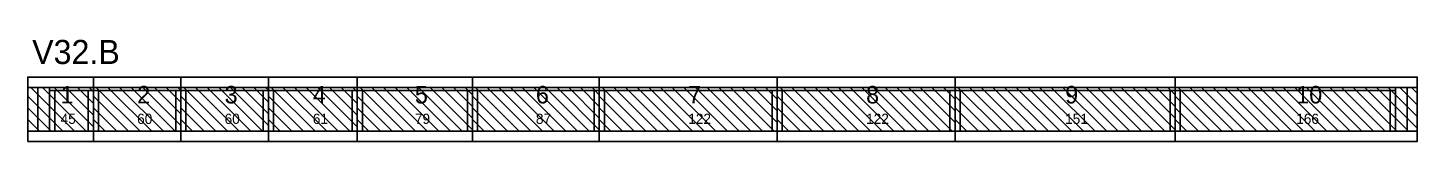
# Model space of a CAD drawing. Header units: metres. Extents: x -10 to 74425, y -2037 to 26.
# Drawn here: x 51280 to 52233, y -187 to -117 of the extents above; entities that cross this region are included whole.
import ezdxf

# ---------------------------------------------------------------- set-up
doc = ezdxf.new("R2010")
doc.units = ezdxf.units.M
doc.layers.add('VIGAS', color=7, linetype='Continuous')

msp = doc.modelspace()

# ---------------------------------------------------------------- linework, layer by layer
at = {"layer": 'VIGAS'}
for p, q in [((51279.6, -150), (51324.6, -150)), ((51279.6, -180), (51279.6, -150)), ((51311.6, -180), (51281.6, -150)), ((51286.6, -180), (51286.6, -150)), ((51319.6, -180), (51289.6, -150)), ((51294.6, -180), (51294.6, -150)), ((51294.6, -152.2), (51324.6, -152.2)), ((51324.6, -177), (51297.6, -150)), ((51298.1, -180), (51298.1, -152.2)), ((51324.6, -169), (51305.6, -150)), ((51324.6, -161), (51313.6, -150)), ((51321.1, -180), (51321.1, -152.2)), ((51324.6, -153), (51321.6, -150)), ((51324.6, -180), (51324.6, -150)), ((51324.6, -180), (51324.6, -150)), ((51324.6, -150), (51384.6, -150)), ((51324.6, -180), (51324.6, -150)), ((51324.6, -180), (51324.6, -150)), ((51324.6, -180), (51324.6, -150)), ((51324.6, -152.2), (51384.6, -152.2)), ((51356.6, -180), (51326.6, -150)), ((51328.1, -180), (51328.1, -152.2)), ((51364.6, -180), (51334.6, -150)), ((51372.6, -180), (51342.6, -150)), ((51380.6, -180), (51350.6, -150)), ((51384.6, -176), (51358.6, -150)), ((51384.6, -168), (51366.6, -150)), ((51384.6, -160), (51374.6, -150)), ((51381.1, -180), (51381.1, -152.2)), ((51384.6, -152), (51382.6, -150)), ((51384.6, -180), (51384.6, -150)), ((51384.6, -180), (51384.6, -150)), ((51384.6, -150), (51444.6, -150)), ((51384.6, -180), (51384.6, -150)), ((51384.6, -180), (51384.6, -150)), ((51384.6, -180), (51384.6, -150)), ((51384.6, -152.2), (51444.6, -152.2)), ((51416.6, -180), (51386.6, -150)), ((51388.1, -180), (51388.1, -152.2)), ((51424.6, -180), (51394.6, -150)), ((51432.6, -180), (51402.6, -150)), ((51440.6, -180), (51410.6, -150)), ((51444.6, -176), (51418.6, -150)), ((51444.6, -168), (51426.6, -150)), ((51444.6, -160), (51434.6, -150)), ((51441.1, -180), (51441.1, -152.2)), ((51444.6, -152), (51442.6, -150)), ((51444.6, -180), (51444.6, -150)), ((51444.6, -180), (51444.6, -150)), ((51444.6, -150), (51505.6, -150)), ((51444.6, -180), (51444.6, -150)), ((51444.6, -180), (51444.6, -150)), ((51444.6, -180), (51444.6, -150)), ((51444.6, -152.2), (51505.6, -152.2)), ((51476.6, -180), (51446.6, -150)), ((51448.1, -180), (51448.1, -152.2)), ((51484.6, -180), (51454.6, -150)), ((51492.6, -180), (51462.6, -150)), ((51500.6, -180), (51470.6, -150)), ((51505.6, -177), (51478.6, -150)), ((51505.6, -169), (51486.6, -150)), ((51505.6, -161), (51494.6, -150)), ((51502.1, -180), (51502.1, -152.2)), ((51505.6, -153), (51502.6, -150)), ((51505.6, -180), (51505.6, -150)), ((51505.6, -180), (51505.6, -150)), ((51505.6, -150), (51584.6, -150)), ((51505.6, -180), (51505.6, -150)), ((51505.6, -180), (51505.6, -150)), ((51505.6, -180), (51505.6, -150)), ((51505.6, -152.2), (51584.6, -152.2)), ((51537.6, -180), (51507.6, -150)), ((51509.1, -180), (51509.1, -152.2)), ((51545.6, -180), (51515.6, -150)), ((51553.6, -180), (51523.6, -150)), ((51561.6, -180), (51531.6, -150)), ((51569.6, -180), (51539.6, -150)), ((51577.6, -180), (51547.6, -150)), ((51584.6, -179), (51555.6, -150)), ((51584.6, -171), (51563.6, -150)), ((51584.6, -163), (51571.6, -150)), ((51584.6, -155), (51579.6, -150)), ((51581.1, -180), (51581.1, -152.2)), ((51584.6, -180), (51584.6, -150)), ((51584.6, -180), (51584.6, -150)), ((51584.6, -150), (51671.6, -150)), ((51584.6, -180), (51584.6, -150)), ((51584.6, -180), (51584.6, -150)), ((51584.6, -180), (51584.6, -150)), ((51584.6, -152.2), (51671.6, -152.2)), ((51616.6, -180), (51586.6, -150)), ((51588.1, -180), (51588.1, -152.2)), ((51624.6, -180), (51594.6, -150)), ((51632.6, -180), (51602.6, -150)), ((51640.6, -180), (51610.6, -150)), ((51648.6, -180), (51618.6, -150)), ((51656.6, -180), (51626.6, -150)), ((51664.6, -180), (51634.6, -150)), ((51671.6, -179), (51642.6, -150)), ((51671.6, -171), (51650.6, -150)), ((51671.6, -163), (51658.6, -150)), ((51671.6, -155), (51666.6, -150)), ((51668.1, -180), (51668.1, -152.2)), ((51671.6, -180), (51671.6, -150)), ((51671.6, -180), (51671.6, -150)), ((51671.6, -150), (51793.6, -150)), ((51671.6, -180), (51671.6, -150)), ((51671.6, -180), (51671.6, -150)), ((51671.6, -180), (51671.6, -150)), ((51671.6, -152.2), (51793.6, -152.2)), ((51703.6, -180), (51673.6, -150)), ((51675.1, -180), (51675.1, -152.2)), ((51711.6, -180), (51681.6, -150)), ((51719.6, -180), (51689.6, -150)), ((51727.6, -180), (51697.6, -150)), ((51735.6, -180), (51705.6, -150)), ((51743.6, -180), (51713.6, -150)), ((51751.6, -180), (51721.6, -150)), ((51759.6, -180), (51729.6, -150)), ((51767.6, -180), (51737.6, -150)), ((51775.6, -180), (51745.6, -150)), ((51783.6, -180), (51753.6, -150)), ((51791.6, -180), (51761.6, -150)), ((51793.6, -174), (51769.6, -150)), ((51793.6, -166), (51777.6, -150)), ((51793.6, -158), (51785.6, -150)), ((51790.1, -180), (51790.1, -152.2)), ((51793.6, -180), (51793.6, -150)), ((51793.6, -180), (51793.6, -150)), ((51793.6, -150), (51915.6, -150)), ((51793.6, -180), (51793.6, -150)), ((51793.6, -180), (51793.6, -150)), ((51793.6, -180), (51793.6, -150)), ((51793.6, -150), (51793.6, -150)), ((51793.6, -152.2), (51915.6, -152.2)), ((51825.6, -180), (51795.6, -150)), ((51797.1, -180), (51797.1, -152.2)), ((51833.6, -180), (51803.6, -150)), ((51841.6, -180), (51811.6, -150)), ((51849.6, -180), (51819.6, -150)), ((51857.6, -180), (51827.6, -150)), ((51865.6, -180), (51835.6, -150)), ((51873.6, -180), (51843.6, -150)), ((51881.6, -180), (51851.6, -150)), ((51889.6, -180), (51859.6, -150)), ((51897.6, -180), (51867.6, -150)), ((51905.6, -180), (51875.6, -150)), ((51913.6, -180), (51883.6, -150)), ((51915.6, -174), (51891.6, -150)), ((51915.6, -166), (51899.6, -150)), ((51915.6, -158), (51907.6, -150)), ((51912.1, -180), (51912.1, -152.2)), ((51915.6, -180), (51915.6, -150)), ((51915.6, -180), (51915.6, -150)), ((51915.6, -150), (52066.6, -150)), ((51915.6, -180), (51915.6, -150)), ((51915.6, -180), (51915.6, -150)), ((51915.6, -180), (51915.6, -150)), ((51915.6, -150), (51915.6, -150)), ((51915.6, -152.2), (52066.6, -152.2)), ((51947.6, -180), (51917.6, -150)), ((51919.1, -180), (51919.1, -152.2)), ((51955.6, -180), (51925.6, -150)), ((51963.6, -180), (51933.6, -150)), ((51971.6, -180), (51941.6, -150)), ((51979.6, -180), (51949.6, -150)), ((51987.6, -180), (51957.6, -150)), ((51995.6, -180), (51965.6, -150)), ((52003.6, -180), (51973.6, -150)), ((52011.6, -180), (51981.6, -150)), ((52019.6, -180), (51989.6, -150)), ((52027.6, -180), (51997.6, -150)), ((52035.6, -180), (52005.6, -150)), ((52043.6, -180), (52013.6, -150)), ((52051.6, -180), (52021.6, -150)), ((52059.6, -180), (52029.6, -150)), ((52066.6, -179), (52037.6, -150)), ((52066.6, -171), (52045.6, -150)), ((52066.6, -163), (52053.6, -150)), ((52066.6, -155), (52061.6, -150)), ((52063.1, -180), (52063.1, -152.2)), ((52066.6, -180), (52066.6, -150)), ((52066.6, -180), (52066.6, -150)), ((52066.6, -150), (52232.6, -150)), ((52066.6, -180), (52066.6, -150)), ((52066.6, -180), (52066.6, -150)), ((52066.6, -180), (52066.6, -150)), ((52066.6, -152.2), (52217.6, -152.2)), ((52098.6, -180), (52068.6, -150)), ((52070.1, -180), (52070.1, -152.2)), ((52106.6, -180), (52076.6, -150)), ((52114.6, -180), (52084.6, -150)), ((52122.6, -180), (52092.6, -150)), ((52130.6, -180), (52100.6, -150)), ((52138.6, -180), (52108.6, -150)), ((52146.6, -180), (52116.6, -150)), ((52154.6, -180), (52124.6, -150)), ((52162.6, -180), (52132.6, -150)), ((52170.6, -180), (52140.6, -150)), ((52178.6, -180), (52148.6, -150)), ((52186.6, -180), (52156.6, -150)), ((52194.6, -180), (52164.6, -150)), ((52202.6, -180), (52172.6, -150)), ((52210.6, -180), (52180.6, -150)), ((52218.6, -180), (52188.6, -150)), ((52226.6, -180), (52196.6, -150)), ((52232.6, -178), (52204.6, -150)), ((52232.6, -170), (52212.6, -150)), ((52214.1, -180), (52214.1, -152.2)), ((52217.6, -180), (52217.6, -150)), ((52232.6, -162), (52220.6, -150)), ((52225.6, -180), (52225.6, -150)), ((52232.6, -154), (52228.6, -150)), ((52232.6, -180), (52232.6, -150)), ((51303.6, -180), (51279.6, -156)), ((51348.6, -180), (51324.6, -156)), ((51408.6, -180), (51384.6, -156)), ((51468.6, -180), (51444.6, -156)), ((51529.6, -180), (51505.6, -156)), ((51608.6, -180), (51584.6, -156)), ((51695.6, -180), (51671.6, -156)), ((51817.6, -180), (51793.6, -156)), ((51939.6, -180), (51915.6, -156)), ((52090.6, -180), (52066.6, -156)), ((51295.6, -180), (51279.6, -164)), ((51340.6, -180), (51324.6, -164)), ((51400.6, -180), (51384.6, -164)), ((51460.6, -180), (51444.6, -164)), ((51521.6, -180), (51505.6, -164)), ((51600.6, -180), (51584.6, -164)), ((51687.6, -180), (51671.6, -164)), ((51809.6, -180), (51793.6, -164)), ((51931.6, -180), (51915.6, -164)), ((52082.6, -180), (52066.6, -164)), ((51287.6, -180), (51279.6, -172)), ((51279.6, -180), (51324.6, -180)), ((51279.6, -180), (51279.6, -180)), ((51294.6, -180), (51298.1, -180)), ((51321.1, -180), (51324.6, -180)), ((51332.6, -180), (51324.6, -172)), ((51324.6, -180), (51384.6, -180)), ((51324.6, -180), (51328.1, -180)), ((51324.6, -180), (51324.6, -180)), ((51381.1, -180), (51384.6, -180)), ((51392.6, -180), (51384.6, -172)), ((51384.6, -180), (51444.6, -180)), ((51384.6, -180), (51388.1, -180)), ((51384.6, -180), (51384.6, -180)), ((51441.1, -180), (51444.6, -180)), ((51452.6, -180), (51444.6, -172)), ((51444.6, -180), (51505.6, -180)), ((51444.6, -180), (51448.1, -180)), ((51444.6, -180), (51444.6, -180)), ((51502.1, -180), (51505.6, -180)), ((51513.6, -180), (51505.6, -172)), ((51505.6, -180), (51584.6, -180)), ((51505.6, -180), (51509.1, -180)), ((51505.6, -180), (51505.6, -180)), ((51581.1, -180), (51584.6, -180)), ((51592.6, -180), (51584.6, -172)), ((51584.6, -180), (51671.6, -180)), ((51584.6, -180), (51588.1, -180)), ((51584.6, -180), (51584.6, -180)), ((51668.1, -180), (51671.6, -180)), ((51679.6, -180), (51671.6, -172)), ((51671.6, -180), (51793.6, -180)), ((51671.6, -180), (51675.1, -180)), ((51671.6, -180), (51671.6, -180)), ((51790.1, -180), (51793.6, -180)), ((51801.6, -180), (51793.6, -172)), ((51793.6, -180), (51915.6, -180)), ((51793.6, -180), (51797.1, -180)), ((51793.6, -180), (51793.6, -180)), ((51912.1, -180), (51915.6, -180)), ((51923.6, -180), (51915.6, -172)), ((51915.6, -180), (52066.6, -180)), ((51915.6, -180), (51919.1, -180)), ((51915.6, -180), (51915.6, -180)), ((52063.1, -180), (52066.6, -180)), ((52074.6, -180), (52066.6, -172)), ((52066.6, -180), (52232.6, -180)), ((52066.6, -180), (52070.1, -180)), ((52066.6, -180), (52066.6, -180)), ((52214.1, -180), (52217.6, -180))]:
    msp.add_line(p, q, dxfattribs=at)
for points in [[(51279.6, -150), (51324.6, -150), (51324.6, -143), (51279.6, -143)], [(51324.6, -150), (51384.6, -150), (51384.6, -143), (51324.6, -143)], [(51384.6, -150), (51444.6, -150), (51444.6, -143), (51384.6, -143)], [(51444.6, -150), (51505.6, -150), (51505.6, -143), (51444.6, -143)], [(51505.6, -150), (51584.6, -150), (51584.6, -143), (51505.6, -143)], [(51584.6, -150), (51671.6, -150), (51671.6, -143), (51584.6, -143)], [(51671.6, -150), (51793.6, -150), (51793.6, -143), (51671.6, -143)], [(51793.6, -150), (51915.6, -150), (51915.6, -143), (51793.6, -143)], [(51915.6, -150), (52066.6, -150), (52066.6, -143), (51915.6, -143)], [(52066.6, -150), (52232.6, -150), (52232.6, -143), (52066.6, -143)], [(51279.6, -187), (51324.6, -187), (51324.6, -180), (51279.6, -180)], [(51324.6, -187), (51384.6, -187), (51384.6, -180), (51324.6, -180)], [(51384.6, -187), (51444.6, -187), (51444.6, -180), (51384.6, -180)], [(51444.6, -187), (51505.6, -187), (51505.6, -180), (51444.6, -180)], [(51505.6, -187), (51584.6, -187), (51584.6, -180), (51505.6, -180)], [(51584.6, -187), (51671.6, -187), (51671.6, -180), (51584.6, -180)], [(51671.6, -187), (51793.6, -187), (51793.6, -180), (51671.6, -180)], [(51793.6, -187), (51915.6, -187), (51915.6, -180), (51793.6, -180)], [(51915.6, -187), (52066.6, -187), (52066.6, -180), (51915.6, -180)], [(52066.6, -187), (52232.6, -187), (52232.6, -180), (52066.6, -180)]]:
    msp.add_lwpolyline(points, close=True, dxfattribs=at)

# ---------------------------------------------------------------- texts
for s, height, p in [('V32.B', 16.5, (51282.6, -134)), ('1', 12, (51302.1, -161)), ('2', 12, (51354.6, -161)), ('3', 12, (51414.6, -161)), ('4', 12, (51475.1, -161)), ('5', 12, (51545.1, -161)), ('6', 12, (51628.1, -161)), ('7', 12, (51732.6, -161)), ('8', 12, (51854.6, -161)), ('9', 12, (51991.1, -161)), ('10', 12, (52149.6, -161)), ('45', 7, (51302.1, -175)), ('60', 7, (51354.6, -175)), ('60', 7, (51414.6, -175)), ('61', 7, (51475.1, -175)), ('79', 7, (51545.1, -175)), ('87', 7, (51628.1, -175)), ('122', 7, (51732.6, -175)), ('122', 7, (51854.6, -175)), ('151', 7, (51991.1, -175)), ('166', 7, (52149.6, -175))]:
    msp.add_text(s, height=height, dxfattribs=at).set_placement(p)

doc.saveas('drawing.dxf')
